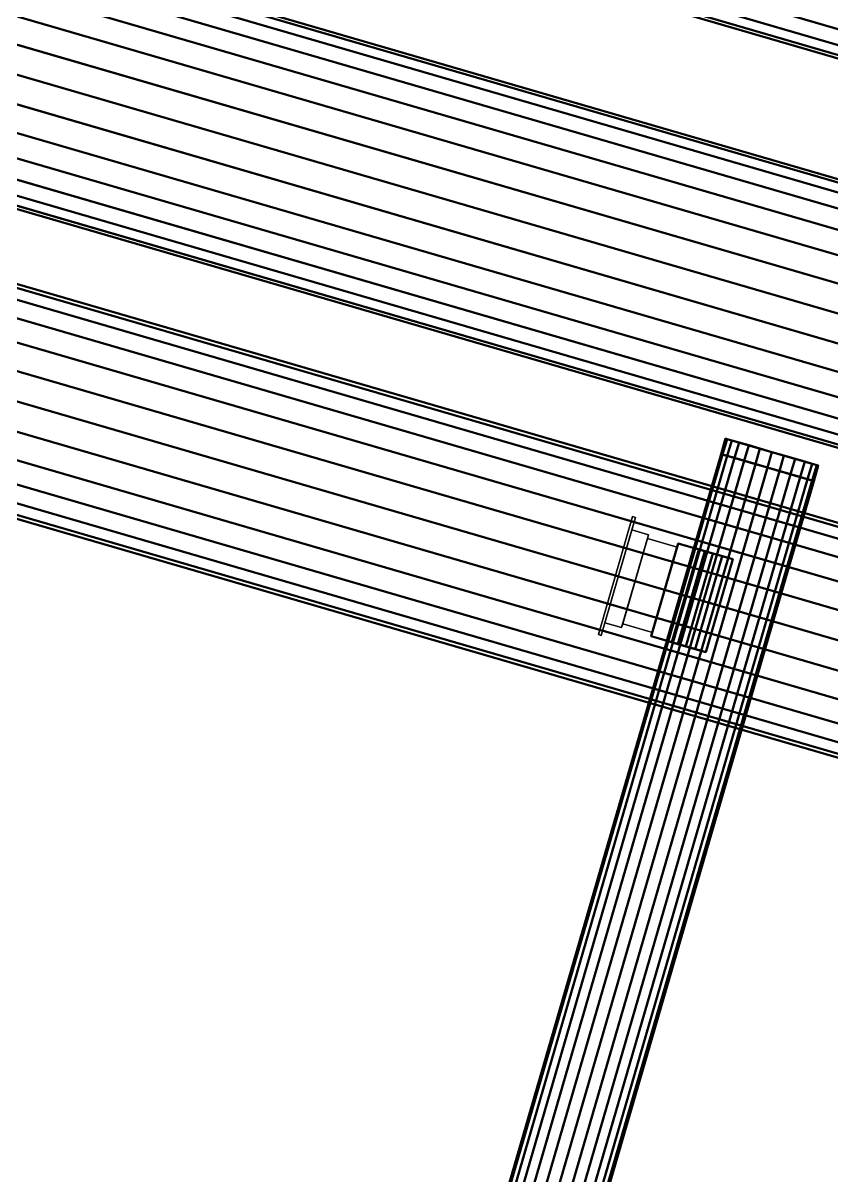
# Model space of a CAD drawing. Header units: inches. Extents: x -1654 to 1344, y -1538 to 36.
# Drawn here: x 78.5 to 128.7, y -491.5 to -419.9 of the extents above; entities that cross this region are included whole.
import ezdxf

# ---------------------------------------------------------------- set-up
doc = ezdxf.new("R2010")
doc.units = ezdxf.units.IN
doc.header["$MEASUREMENT"] = 0
doc.linetypes.add('Center', pattern=[1.25, 0.25, -0.1875, 0.625, -0.1875])
for name, color, linetype, lineweight in [('M-HVAC-CDFF', 3, 'Continuous', 30), ('M-HVAC-CDFF-SA', 3, 'Continuous', 30), ('M-HVAC-DUCT', 1, 'Center', 30), ('M-HVAC-DUCT-RA', 1, 'Continuous', 50), ('M-HVAC-DUCT-SA', 1, 'Continuous', 50)]:
    doc.layers.add(name, color=color, linetype=linetype, lineweight=lineweight)

# ---------------------------------------------------------------- blocks, each defined once
blk = doc.blocks.new('Supply Diffuser - Sidewall - 6 x 6-841217-_3D_')
at = {"layer": 'M-HVAC-CDFF'}
mesh = blk.add_polyface(dxfattribs=at)
corners = [(-2.75, 3, 2.75), (2.75, 3, 2.75), (2.75, 3, -2.75), (-2.75, 3, -2.75)]
mesh.append_faces([[corners[k] for k in face] for face in [(1, 2, 3, 0)]])
mesh = blk.add_polyface(dxfattribs=at)
corners = [(-2.75, 3, 2.75), (-2.75, 3, -2.75), (-2.75, 1.078125, -2.75), (-2.75, 1.078125, 2.75)]
mesh.append_faces([[corners[k] for k in face] for face in [(2, 3, 0, 1)]])
mesh = blk.add_polyface(dxfattribs=at)
corners = [(-2.75, 3, -2.75), (2.75, 3, -2.75), (2.75, 1.078125, -2.75), (-2.75, 1.078125, -2.75)]
mesh.append_faces([[corners[k] for k in face] for face in [(1, 2, 3, 0)]])
mesh = blk.add_polyface(dxfattribs=at)
corners = [(2.75, 3, 2.75), (-2.75, 3, 2.75), (-2.75, 1.078125, 2.75), (2.75, 1.078125, 2.75)]
mesh.append_faces([[corners[k] for k in face] for face in [(1, 2, 3, 0)]])
mesh = blk.add_polyface(dxfattribs=at)
corners = [(2.75, 3, -2.75), (2.75, 3, 2.75), (2.75, 1.078125, 2.75), (2.75, 1.078125, -2.75)]
mesh.append_faces([[corners[k] for k in face] for face in [(2, 3, 0, 1)]])
mesh = blk.add_polyface(dxfattribs=at)
corners = [(-3, 1.078125, 3), (3, 1.078125, 3), (3, 1.078125, -3), (-3, 1.078125, -3), (-2.75, 1.078125, 2.75), (-2.75, 1.078125, -2.75), (2.75, 1.078125, -2.75), (2.75, 1.078125, 2.75)]
mesh.append_faces([[corners[k] for k in face] for face in [(3, 5, 6, 2), (2, 6, 7, 1)]], dxfattribs={"vtx0": -1, "vtx2": -1})
mesh.append_faces([[corners[k] for k in face] for face in [(4, 5, 3, 0), (7, 4, 0, 1)]], dxfattribs={"vtx1": -1, "vtx3": -1})
mesh = blk.add_polyface(dxfattribs=at)
corners = [(-3, 1.078125, 3), (-3, 1.078125, -3), (-3, 0, -3), (-3, 0, 3)]
mesh.append_faces([[corners[k] for k in face] for face in [(2, 3, 0, 1)]])
mesh = blk.add_polyface(dxfattribs=at)
corners = [(-3, 1.078125, -3), (3, 1.078125, -3), (3, 0, -3), (-3, 0, -3)]
mesh.append_faces([[corners[k] for k in face] for face in [(2, 3, 0, 1)]])
mesh = blk.add_polyface(dxfattribs=at)
corners = [(3, 1.078125, 3), (-3, 1.078125, 3), (-3, 0, 3), (3, 0, 3)]
mesh.append_faces([[corners[k] for k in face] for face in [(2, 3, 0, 1)]])
mesh = blk.add_polyface(dxfattribs=at)
corners = [(3, 1.078125, -3), (3, 1.078125, 3), (3, 0, 3), (3, 0, -3)]
mesh.append_faces([[corners[k] for k in face] for face in [(2, 3, 0, 1)]])
mesh = blk.add_polyface(dxfattribs=at)
corners = [(3.8125, 0, 3.8125), (3.8125, 0, -3.8125), (-3.8125, 0, -3.8125), (-3.8125, 0, 3.8125), (-3, 0, 3), (-3, 0, -3), (3, 0, -3), (3, 0, 3)]
mesh.append_faces([[corners[k] for k in face] for face in [(3, 4, 5, 2), (2, 5, 6, 1)]], dxfattribs={"vtx0": -1, "vtx2": -1})
mesh.append_faces([[corners[k] for k in face] for face in [(7, 4, 3, 0), (6, 7, 0, 1)]], dxfattribs={"vtx1": -1, "vtx3": -1})
mesh = blk.add_polyface(dxfattribs=at)
corners = [(-3.8125, -0.1875, 3.8125), (3.8125, -0.1875, 3.8125), (3.8125, 0, 3.8125), (-3.8125, 0, 3.8125)]
mesh.append_faces([[corners[k] for k in face] for face in [(0, 1, 2, 3)]])
mesh = blk.add_polyface(dxfattribs=at)
corners = [(-3.8125, -0.1875, -3.8125), (-3.8125, -0.1875, 3.8125), (-3.8125, 0, 3.8125), (-3.8125, 0, -3.8125)]
mesh.append_faces([[corners[k] for k in face] for face in [(0, 1, 2, 3)]])
mesh = blk.add_polyface(dxfattribs=at)
corners = [(3.8125, -0.1875, -3.8125), (-3.8125, -0.1875, -3.8125), (-3.8125, 0, -3.8125), (3.8125, 0, -3.8125)]
mesh.append_faces([[corners[k] for k in face] for face in [(0, 1, 2, 3)]])
mesh = blk.add_polyface(dxfattribs=at)
corners = [(3.8125, -0.1875, 3.8125), (-3.8125, -0.1875, 3.8125), (-3.8125, -0.1875, -3.8125), (3.8125, -0.1875, -3.8125)]
mesh.append_faces([[corners[k] for k in face] for face in [(2, 3, 0, 1)]])
mesh = blk.add_polyface(dxfattribs=at)
corners = [(3.8125, -0.1875, 3.8125), (3.8125, -0.1875, -3.8125), (3.8125, 0, -3.8125), (3.8125, 0, 3.8125)]
mesh.append_faces([[corners[k] for k in face] for face in [(0, 1, 2, 3)]])
blk = doc.blocks.new('Rectangular Takeoff - Standard-900570-_3D_')
at = {"layer": 'M-HVAC-DUCT', "color": 8, "linetype": 'Continuous', "lineweight": 50}
mesh = blk.add_polyface(dxfattribs=at)
corners = [(-2.52, -3, 3), (-2.52, 3, 3), (-2.52, 3, -3), (-2.52, -3, -3)]
mesh.append_faces([[corners[k] for k in face] for face in [(2, 3, 0, 1)]], dxfattribs={"color": 8})
mesh = blk.add_polyface(dxfattribs=at)
corners = [(-2.52, 3, -3), (1, 3, -3), (1, -3, -3), (-2.52, -3, -3)]
mesh.append_faces([[corners[k] for k in face] for face in [(3, 0, 1, 2)]], dxfattribs={"color": 8})
mesh = blk.add_polyface(dxfattribs=at)
corners = [(-2.52, 3, 3), (1, 3, 3), (1, 3, -3), (-2.52, 3, -3)]
mesh.append_faces([[corners[k] for k in face] for face in [(2, 3, 0, 1)]], dxfattribs={"color": 8})
mesh = blk.add_polyface(dxfattribs=at)
corners = [(1, -3, 3), (1, 3, 3), (-2.52, 3, 3), (-2.52, -3, 3)]
mesh.append_faces([[corners[k] for k in face] for face in [(1, 2, 3, 0)]], dxfattribs={"color": 8})
mesh = blk.add_polyface(dxfattribs=at)
corners = [(1, -3, 3), (1, -3, -3), (1, 3, -3), (1, 3, 3)]
mesh.append_faces([[corners[k] for k in face] for face in [(3, 0, 1, 2)]], dxfattribs={"color": 8})
mesh = blk.add_polyface(dxfattribs=at)
corners = [(-2.52, -3, -3), (1, -3, -3), (1, -3, 3), (-2.52, -3, 3)]
mesh.append_faces([[corners[k] for k in face] for face in [(3, 0, 1, 2)]], dxfattribs={"color": 8})
blk = doc.blocks.new('Round Endcap - Standard-900409-_3D_')
at = {"layer": 'M-HVAC-DUCT', "color": 8, "linetype": 'Continuous', "lineweight": 50}
mesh = blk.add_polyface(dxfattribs=at)
corners = [(0, 0, 3), (0, 0.776, 2.898), (0, 1.5, 2.598), (0, 2.121, 2.121), (0, 2.598, 1.5), (0, 2.898, 0.776), (0, 3), (0, 2.898, -0.776), (0, 2.598, -1.5), (0, 2.121, -2.121), (0, 1.5, -2.598), (0, 0.776, -2.898), (0, 0, -3), (0, -0.776, -2.898), (0, -1.5, -2.598), (0, -2.121, -2.121), (0, -2.598, -1.5), (0, -2.898, -0.776), (0, -3), (0, -2.898, 0.776), (0, -2.598, 1.5), (0, -2.121, 2.121), (0, -1.5, 2.598), (0, -0.776, 2.898)]
mesh.append_faces([[corners[k] for k in face] for face in [(17, 14, 15, 16)]], dxfattribs={"vtx0": -1, "color": 8})
mesh.append_faces([[corners[k] for k in face] for face in [(5, 7, 8, 4)]], dxfattribs={"vtx0": -1, "vtx2": -1, "color": 8})
mesh.append_faces([[corners[k] for k in face] for face in [(4, 8, 9, 10), (12, 1, 2, 3), (12, 19, 20, 21), (12, 21, 22, 23)]], dxfattribs={"vtx0": -1, "vtx3": -1, "color": 8})
mesh.append_faces([[corners[k] for k in face] for face in [(11, 12, 4, 10), (18, 19, 12, 17), (3, 4, 12), (0, 1, 12, 23)]], dxfattribs={"vtx1": -1, "vtx2": -1, "color": 8})
mesh.append_faces([[corners[k] for k in face] for face in [(5, 6, 7)]], dxfattribs={"vtx2": -1, "color": 8})
mesh.append_faces([[corners[k] for k in face] for face in [(12, 13, 14, 17)]], dxfattribs={"vtx2": -1, "vtx3": -1, "color": 8})
mesh = blk.add_polyface(dxfattribs=at)
corners = [(0, 3), (0, 2.898, 0.776), (0, 2.598, 1.5), (0, 2.121, 2.121), (0, 1.5, 2.598), (0, 0.776, 2.898), (0, 0, 3), (1, 0, 3), (1, 0.776, 2.898), (1, 1.5, 2.598), (1, 2.121, 2.121), (1, 2.598, 1.5), (1, 2.898, 0.776), (1, 3)]
mesh.append_faces([[corners[k] for k in face] for face in [(1, 12, 13, 0)]], dxfattribs={"vtx0": -1, "color": 8})
mesh.append_faces([[corners[k] for k in face] for face in [(5, 8, 9, 4), (10, 3, 4, 9), (2, 11, 12, 1), (11, 2, 3, 10)]], dxfattribs={"vtx0": -1, "vtx2": -1, "color": 8})
mesh.append_faces([[corners[k] for k in face] for face in [(6, 7, 8, 5)]], dxfattribs={"vtx2": -1, "color": 8})
mesh = blk.add_polyface(dxfattribs=at)
corners = [(0, 0, -3), (0, 0.776, -2.898), (0, 1.5, -2.598), (0, 2.121, -2.121), (0, 2.598, -1.5), (0, 2.898, -0.776), (0, 3), (1, 3), (1, 2.898, -0.776), (1, 2.598, -1.5), (1, 2.121, -2.121), (1, 1.5, -2.598), (1, 0.776, -2.898), (1, 0, -3)]
mesh.append_faces([[corners[k] for k in face] for face in [(5, 8, 9, 4), (10, 3, 4, 9), (2, 11, 12, 1), (11, 2, 3, 10)]], dxfattribs={"vtx0": -1, "vtx2": -1, "color": 8})
mesh.append_faces([[corners[k] for k in face] for face in [(6, 7, 8, 5)]], dxfattribs={"vtx2": -1, "color": 8})
mesh.append_faces([[corners[k] for k in face] for face in [(12, 13, 0, 1)]], dxfattribs={"vtx3": -1, "color": 8})
mesh = blk.add_polyface(dxfattribs=at)
corners = [(1, 0, 3), (1, -0.776, 2.898), (1, -1.5, 2.598), (1, -2.121, 2.121), (1, -2.598, 1.5), (1, -2.898, 0.776), (1, -3), (1, -2.898, -0.776), (1, -2.598, -1.5), (1, -2.121, -2.121), (1, -1.5, -2.598), (1, -0.776, -2.898), (1, 0, -3), (1, 0.776, -2.898), (1, 1.5, -2.598), (1, 2.121, -2.121), (1, 2.598, -1.5), (1, 2.898, -0.776), (1, 3), (1, 2.898, 0.776), (1, 2.598, 1.5), (1, 2.121, 2.121), (1, 1.5, 2.598), (1, 0.776, 2.898)]
mesh.append_faces([[corners[k] for k in face] for face in [(20, 12, 13, 14), (12, 5, 6, 7), (12, 20, 21, 22), (12, 22, 23, 0)]], dxfattribs={"vtx0": -1, "vtx3": -1, "color": 8})
mesh.append_faces([[corners[k] for k in face] for face in [(9, 10, 7, 8), (18, 19, 17)]], dxfattribs={"vtx1": -1, "color": 8})
mesh.append_faces([[corners[k] for k in face] for face in [(15, 16, 20, 14), (4, 5, 12, 3), (2, 3, 12, 1), (0, 1, 12)]], dxfattribs={"vtx1": -1, "vtx2": -1, "color": 8})
mesh.append_faces([[corners[k] for k in face] for face in [(16, 17, 19, 20)]], dxfattribs={"vtx1": -1, "vtx3": -1, "color": 8})
mesh.append_faces([[corners[k] for k in face] for face in [(10, 11, 12, 7)]], dxfattribs={"vtx2": -1, "vtx3": -1, "color": 8})
mesh = blk.add_polyface(dxfattribs=at)
corners = [(0, -3), (0, -2.898, -0.776), (0, -2.598, -1.5), (0, -2.121, -2.121), (0, -1.5, -2.598), (0, -0.776, -2.898), (0, 0, -3), (1, 0, -3), (1, -0.776, -2.898), (1, -1.5, -2.598), (1, -2.121, -2.121), (1, -2.598, -1.5), (1, -2.898, -0.776), (1, -3)]
mesh.append_faces([[corners[k] for k in face] for face in [(1, 12, 13, 0)]], dxfattribs={"vtx0": -1, "color": 8})
mesh.append_faces([[corners[k] for k in face] for face in [(5, 8, 9, 4), (10, 3, 4, 9), (2, 11, 12, 1), (11, 2, 3, 10)]], dxfattribs={"vtx0": -1, "vtx2": -1, "color": 8})
mesh.append_faces([[corners[k] for k in face] for face in [(6, 7, 8, 5)]], dxfattribs={"vtx2": -1, "color": 8})
mesh = blk.add_polyface(dxfattribs=at)
corners = [(0, 0, 3), (0, -0.776, 2.898), (0, -1.5, 2.598), (0, -2.121, 2.121), (0, -2.598, 1.5), (0, -2.898, 0.776), (0, -3), (1, -3), (1, -2.898, 0.776), (1, -2.598, 1.5), (1, -2.121, 2.121), (1, -1.5, 2.598), (1, -0.776, 2.898), (1, 0, 3)]
mesh.append_faces([[corners[k] for k in face] for face in [(1, 12, 13, 0)]], dxfattribs={"vtx0": -1, "color": 8})
mesh.append_faces([[corners[k] for k in face] for face in [(5, 8, 9, 4), (10, 3, 4, 9), (2, 11, 12, 1), (11, 2, 3, 10)]], dxfattribs={"vtx0": -1, "vtx2": -1, "color": 8})
mesh.append_faces([[corners[k] for k in face] for face in [(6, 7, 8, 5)]], dxfattribs={"vtx2": -1, "color": 8})

msp = doc.modelspace()

# ---------------------------------------------------------------- linework, layer by layer
at = {"layer": 'M-HVAC-DUCT', "color": 5}
for p, q in [((217.678, -463.725, 1332), (-801.034, -167.572, 1332)), ((217.678, -463.725, 1332), (-801.034, -167.572, 1332)), ((143.555, -462.444, 1326), (-239.583, -351.06, 1326)), ((143.555, -462.444, 1326), (-239.583, -351.06, 1326)), ((124.68, -447.515, 1304), (124.96, -446.555, 1304)), ((104.651, -516.413, 1304), (124.68, -447.515, 1304)), ((104.651, -516.413, 1304), (124.68, -447.515, 1304))]:
    msp.add_line(p, q, dxfattribs=at)

# ---------------------------------------------------------------- block references
at = {"layer": 'M-HVAC-CDFF-SA', "rotation": 253.7901312840829}
msp.add_blockref('Supply Diffuser - Sidewall - 6 x 6-841217-_3D_', (115.428, -454.267, 1304), dxfattribs=at)
at = {"layer": 'M-HVAC-DUCT-SA', "color": 8, "rotation": 73.79013128408342}
msp.add_blockref('Round Endcap - Standard-900409-_3D_', (124.68, -447.515, 1304), dxfattribs=at)
at = {"layer": 'M-HVAC-DUCT-SA', "color": 8, "extrusion": (0, 0, -1), "rotation": 16.20986871591659}
msp.add_blockref('Rectangular Takeoff - Standard-900570-_3D_', (-119.269, -455.384, -1304), dxfattribs=at)

# ---------------------------------------------------------------- meshes
at = {"layer": 'M-HVAC-DUCT-RA', "color": 8}
mesh = msp.add_polyface(dxfattribs=at)
corners = [(8.106, -370.302, 1314), (8.05, -370.495, 1315.78), (7.885, -371.063, 1317.471), (7.619, -371.978, 1318.988), (7.266, -373.194, 1320.255), (6.842, -374.651, 1321.208), (6.37, -376.275, 1321.799), (5.873, -377.984, 1322), (264.255, -453.099, 1322), (264.752, -451.39, 1321.799), (265.224, -449.766, 1321.208), (265.648, -448.31, 1320.255), (266.001, -447.093, 1318.988), (266.267, -446.178, 1317.471), (266.433, -445.61, 1315.78), (266.489, -445.417, 1314)]
mesh.append_faces([[corners[k] for k in face] for face in [(8, 9, 6, 7)]], dxfattribs={"vtx1": -1, "color": 8})
mesh.append_faces([[corners[k] for k in face] for face in [(9, 10, 5, 6), (10, 11, 4, 5), (3, 4, 11, 12), (12, 13, 2, 3), (13, 14, 1, 2)]], dxfattribs={"vtx1": -1, "vtx3": -1, "color": 8})
mesh.append_faces([[corners[k] for k in face] for face in [(14, 15, 0, 1)]], dxfattribs={"vtx3": -1, "color": 8})
mesh = msp.add_polyface(dxfattribs=at)
corners = [(5.873, -377.984, 1306), (6.37, -376.275, 1306.201), (6.842, -374.651, 1306.792), (7.266, -373.194, 1307.745), (7.619, -371.978, 1309.012), (7.885, -371.063, 1310.529), (8.05, -370.495, 1312.22), (8.106, -370.302, 1314), (266.489, -445.417, 1314), (266.433, -445.61, 1312.22), (266.267, -446.178, 1310.529), (266.001, -447.093, 1309.012), (265.648, -448.31, 1307.745), (265.224, -449.766, 1306.792), (264.752, -451.39, 1306.201), (264.255, -453.099, 1306)]
mesh.append_faces([[corners[k] for k in face] for face in [(8, 9, 6, 7)]], dxfattribs={"vtx1": -1, "color": 8})
mesh.append_faces([[corners[k] for k in face] for face in [(9, 10, 5, 6), (10, 11, 4, 5), (3, 4, 11, 12), (12, 13, 2, 3), (13, 14, 1, 2)]], dxfattribs={"vtx1": -1, "vtx3": -1, "color": 8})
mesh.append_faces([[corners[k] for k in face] for face in [(14, 15, 0, 1)]], dxfattribs={"vtx3": -1, "color": 8})
mesh = msp.add_polyface(dxfattribs=at)
corners = [(5.873, -377.984, 1322), (5.376, -379.693, 1321.799), (4.904, -381.317, 1321.208), (4.481, -382.774, 1320.255), (4.127, -383.99, 1318.988), (3.861, -384.905, 1317.471), (3.696, -385.473, 1315.78), (3.64, -385.666, 1314), (262.022, -460.781, 1314), (262.078, -460.589, 1315.78), (262.243, -460.02, 1317.471), (262.509, -459.105, 1318.988), (262.863, -457.889, 1320.255), (263.286, -456.432, 1321.208), (263.758, -454.809, 1321.799), (264.255, -453.099, 1322)]
mesh.append_faces([[corners[k] for k in face] for face in [(9, 10, 5, 6), (10, 11, 4, 5), (3, 4, 11, 12), (12, 13, 2, 3), (13, 14, 1, 2)]], dxfattribs={"vtx1": -1, "vtx3": -1, "color": 8})
mesh.append_faces([[corners[k] for k in face] for face in [(7, 8, 9, 6)]], dxfattribs={"vtx2": -1, "color": 8})
mesh.append_faces([[corners[k] for k in face] for face in [(14, 15, 0, 1)]], dxfattribs={"vtx3": -1, "color": 8})
mesh = msp.add_polyface(dxfattribs=at)
corners = [(3.64, -385.666, 1314), (3.696, -385.473, 1312.22), (3.861, -384.905, 1310.529), (4.127, -383.99, 1309.012), (4.481, -382.774, 1307.745), (4.904, -381.317, 1306.792), (5.376, -379.693, 1306.201), (5.873, -377.984, 1306), (264.255, -453.099, 1306), (263.758, -454.809, 1306.201), (263.286, -456.432, 1306.792), (262.863, -457.889, 1307.745), (262.509, -459.105, 1309.012), (262.243, -460.02, 1310.529), (262.078, -460.589, 1312.22), (262.022, -460.781, 1314)]
mesh.append_faces([[corners[k] for k in face] for face in [(8, 9, 6, 7)]], dxfattribs={"vtx1": -1, "color": 8})
mesh.append_faces([[corners[k] for k in face] for face in [(9, 10, 5, 6), (10, 11, 4, 5), (3, 4, 11, 12), (12, 13, 2, 3), (13, 14, 1, 2)]], dxfattribs={"vtx1": -1, "vtx3": -1, "color": 8})
mesh.append_faces([[corners[k] for k in face] for face in [(14, 15, 0, 1)]], dxfattribs={"vtx3": -1, "color": 8})
at = {"layer": 'M-HVAC-DUCT-SA', "color": 8}
mesh = msp.add_polyface(dxfattribs=at)
corners = [(217.678, -463.725, 1340), (218.175, -462.016, 1339.799), (218.647, -460.392, 1339.208), (219.07, -458.936, 1338.255), (219.424, -457.719, 1336.988), (219.69, -456.804, 1335.471), (219.855, -456.236, 1333.78), (219.911, -456.043, 1332), (-798.8, -159.89, 1332), (-798.856, -160.083, 1333.78), (-799.021, -160.651, 1335.471), (-799.287, -161.566, 1336.988), (-799.641, -162.783, 1338.255), (-800.065, -164.239, 1339.208), (-800.537, -165.863, 1339.799), (-801.034, -167.572, 1340)]
mesh.append_faces([[corners[k] for k in face] for face in [(9, 10, 5, 6), (10, 11, 4, 5), (3, 4, 11, 12), (12, 13, 2, 3), (13, 14, 1, 2)]], dxfattribs={"vtx1": -1, "vtx3": -1, "color": 8})
mesh.append_faces([[corners[k] for k in face] for face in [(7, 8, 9, 6)]], dxfattribs={"vtx2": -1, "color": 8})
mesh.append_faces([[corners[k] for k in face] for face in [(14, 15, 0, 1)]], dxfattribs={"vtx3": -1, "color": 8})
mesh = msp.add_polyface(dxfattribs=at)
corners = [(219.911, -456.043, 1332), (219.855, -456.236, 1330.22), (219.69, -456.804, 1328.529), (219.424, -457.719, 1327.012), (219.07, -458.936, 1325.745), (218.647, -460.392, 1324.792), (218.175, -462.016, 1324.201), (217.678, -463.725, 1324), (-801.034, -167.572, 1324), (-800.537, -165.863, 1324.201), (-800.065, -164.239, 1324.792), (-799.641, -162.783, 1325.745), (-799.287, -161.566, 1327.012), (-799.021, -160.651, 1328.529), (-798.856, -160.083, 1330.22), (-798.8, -159.89, 1332)]
mesh.append_faces([[corners[k] for k in face] for face in [(8, 9, 6, 7)]], dxfattribs={"vtx1": -1, "color": 8})
mesh.append_faces([[corners[k] for k in face] for face in [(9, 10, 5, 6), (10, 11, 4, 5), (3, 4, 11, 12), (12, 13, 2, 3), (13, 14, 1, 2)]], dxfattribs={"vtx1": -1, "vtx3": -1, "color": 8})
mesh.append_faces([[corners[k] for k in face] for face in [(14, 15, 0, 1)]], dxfattribs={"vtx3": -1, "color": 8})
mesh = msp.add_polyface(dxfattribs=at)
corners = [(215.444, -471.407, 1332), (215.5, -471.215, 1333.78), (215.666, -470.647, 1335.471), (215.932, -469.731, 1336.988), (216.285, -468.515, 1338.255), (216.709, -467.059, 1339.208), (217.181, -465.435, 1339.799), (217.678, -463.725, 1340), (-801.034, -167.572, 1340), (-801.53, -169.282, 1339.799), (-802.002, -170.905, 1339.208), (-802.426, -172.362, 1338.255), (-802.78, -173.578, 1336.988), (-803.046, -174.493, 1335.471), (-803.211, -175.062, 1333.78), (-803.267, -175.254, 1332)]
mesh.append_faces([[corners[k] for k in face] for face in [(8, 9, 6, 7)]], dxfattribs={"vtx1": -1, "color": 8})
mesh.append_faces([[corners[k] for k in face] for face in [(9, 10, 5, 6), (10, 11, 4, 5), (3, 4, 11, 12), (12, 13, 2, 3), (13, 14, 1, 2)]], dxfattribs={"vtx1": -1, "vtx3": -1, "color": 8})
mesh.append_faces([[corners[k] for k in face] for face in [(14, 15, 0, 1)]], dxfattribs={"vtx3": -1, "color": 8})
mesh = msp.add_polyface(dxfattribs=at)
corners = [(217.678, -463.725, 1324), (217.181, -465.435, 1324.201), (216.709, -467.059, 1324.792), (216.285, -468.515, 1325.745), (215.932, -469.731, 1327.012), (215.666, -470.647, 1328.529), (215.5, -471.215, 1330.22), (215.444, -471.407, 1332), (-803.267, -175.254, 1332), (-803.211, -175.062, 1330.22), (-803.046, -174.493, 1328.529), (-802.78, -173.578, 1327.012), (-802.426, -172.362, 1325.745), (-802.002, -170.905, 1324.792), (-801.53, -169.282, 1324.201), (-801.034, -167.572, 1324)]
mesh.append_faces([[corners[k] for k in face] for face in [(8, 9, 6, 7)]], dxfattribs={"vtx1": -1, "color": 8})
mesh.append_faces([[corners[k] for k in face] for face in [(9, 10, 5, 6), (10, 11, 4, 5), (3, 4, 11, 12), (12, 13, 2, 3), (13, 14, 1, 2)]], dxfattribs={"vtx1": -1, "vtx3": -1, "color": 8})
mesh.append_faces([[corners[k] for k in face] for face in [(14, 15, 0, 1)]], dxfattribs={"vtx3": -1, "color": 8})
mesh = msp.add_polyface(dxfattribs=at)
corners = [(143.555, -462.444, 1333), (144.061, -460.704, 1332.761), (144.532, -459.083, 1332.062), (144.937, -457.691, 1330.95), (145.248, -456.623, 1329.5), (145.443, -455.951, 1327.812), (145.509, -455.722, 1326), (-237.629, -344.339, 1326), (-237.695, -344.568, 1327.812), (-237.89, -345.239, 1329.5), (-238.201, -346.308, 1330.95), (-238.606, -347.7, 1332.062), (-239.077, -349.321, 1332.761), (-239.583, -351.06, 1333)]
mesh.append_faces([[corners[k] for k in face] for face in [(8, 9, 4, 5), (3, 4, 9, 10), (11, 12, 1, 2), (2, 3, 10, 11)]], dxfattribs={"vtx1": -1, "vtx3": -1, "color": 8})
mesh.append_faces([[corners[k] for k in face] for face in [(6, 7, 8, 5)]], dxfattribs={"vtx2": -1, "color": 8})
mesh.append_faces([[corners[k] for k in face] for face in [(12, 13, 0, 1)]], dxfattribs={"vtx3": -1, "color": 8})
mesh = msp.add_polyface(dxfattribs=at)
corners = [(145.509, -455.722, 1326), (145.443, -455.951, 1324.188), (145.248, -456.623, 1322.5), (144.937, -457.691, 1321.05), (144.532, -459.083, 1319.938), (144.061, -460.704, 1319.239), (143.555, -462.444, 1319), (-239.583, -351.06, 1319), (-239.077, -349.321, 1319.239), (-238.606, -347.7, 1319.938), (-238.201, -346.308, 1321.05), (-237.89, -345.239, 1322.5), (-237.695, -344.568, 1324.188), (-237.629, -344.339, 1326)]
mesh.append_faces([[corners[k] for k in face] for face in [(7, 8, 5, 6)]], dxfattribs={"vtx1": -1, "color": 8})
mesh.append_faces([[corners[k] for k in face] for face in [(8, 9, 4, 5), (3, 4, 9, 10), (11, 12, 1, 2), (2, 3, 10, 11)]], dxfattribs={"vtx1": -1, "vtx3": -1, "color": 8})
mesh.append_faces([[corners[k] for k in face] for face in [(12, 13, 0, 1)]], dxfattribs={"vtx3": -1, "color": 8})
mesh = msp.add_polyface(dxfattribs=at)
corners = [(141.601, -469.166, 1326), (141.668, -468.937, 1327.812), (141.863, -468.265, 1329.5), (142.174, -467.197, 1330.95), (142.578, -465.805, 1332.062), (143.05, -464.184, 1332.761), (143.555, -462.444, 1333), (-239.583, -351.06, 1333), (-240.089, -352.8, 1332.761), (-240.56, -354.421, 1332.062), (-240.965, -355.813, 1330.95), (-241.275, -356.882, 1329.5), (-241.47, -357.553, 1327.812), (-241.537, -357.782, 1326)]
mesh.append_faces([[corners[k] for k in face] for face in [(7, 8, 5, 6)]], dxfattribs={"vtx1": -1, "color": 8})
mesh.append_faces([[corners[k] for k in face] for face in [(8, 9, 4, 5), (3, 4, 9, 10), (11, 12, 1, 2), (2, 3, 10, 11)]], dxfattribs={"vtx1": -1, "vtx3": -1, "color": 8})
mesh.append_faces([[corners[k] for k in face] for face in [(12, 13, 0, 1)]], dxfattribs={"vtx3": -1, "color": 8})
mesh = msp.add_polyface(dxfattribs=at)
corners = [(143.555, -462.444, 1319), (143.05, -464.184, 1319.239), (142.578, -465.805, 1319.938), (142.174, -467.197, 1321.05), (141.863, -468.265, 1322.5), (141.668, -468.937, 1324.188), (141.601, -469.166, 1326), (-241.537, -357.782, 1326), (-241.47, -357.553, 1324.188), (-241.275, -356.882, 1322.5), (-240.965, -355.813, 1321.05), (-240.56, -354.421, 1319.938), (-240.089, -352.8, 1319.239), (-239.583, -351.06, 1319)]
mesh.append_faces([[corners[k] for k in face] for face in [(7, 8, 5, 6)]], dxfattribs={"vtx1": -1, "color": 8})
mesh.append_faces([[corners[k] for k in face] for face in [(8, 9, 4, 5), (3, 4, 9, 10), (11, 12, 1, 2), (2, 3, 10, 11)]], dxfattribs={"vtx1": -1, "vtx3": -1, "color": 8})
mesh.append_faces([[corners[k] for k in face] for face in [(12, 13, 0, 1)]], dxfattribs={"vtx3": -1, "color": 8})
mesh = msp.add_polyface(dxfattribs=at)
corners = [(101.77, -515.575, 1304), (101.868, -515.604, 1304.776), (102.156, -515.687, 1305.5), (102.614, -515.82, 1306.121), (103.211, -515.994, 1306.598), (103.905, -516.196, 1306.898), (104.651, -516.413, 1307), (124.68, -447.515, 1307), (123.935, -447.298, 1306.898), (123.24, -447.096, 1306.598), (122.643, -446.923, 1306.121), (122.186, -446.79, 1305.5), (121.898, -446.706, 1304.776), (121.8, -446.677, 1304)]
mesh.append_faces([[corners[k] for k in face] for face in [(7, 8, 5, 6)]], dxfattribs={"vtx1": -1, "color": 8})
mesh.append_faces([[corners[k] for k in face] for face in [(8, 9, 4, 5), (3, 4, 9, 10), (11, 12, 1, 2), (2, 3, 10, 11)]], dxfattribs={"vtx1": -1, "vtx3": -1, "color": 8})
mesh.append_faces([[corners[k] for k in face] for face in [(12, 13, 0, 1)]], dxfattribs={"vtx3": -1, "color": 8})
mesh = msp.add_polyface(dxfattribs=at)
corners = [(104.651, -516.413, 1301), (103.905, -516.196, 1301.102), (103.211, -515.994, 1301.402), (102.614, -515.82, 1301.879), (102.156, -515.687, 1302.5), (101.868, -515.604, 1303.224), (101.77, -515.575, 1304), (121.8, -446.677, 1304), (121.898, -446.706, 1303.224), (122.186, -446.79, 1302.5), (122.643, -446.923, 1301.879), (123.24, -447.096, 1301.402), (123.935, -447.298, 1301.102), (124.68, -447.515, 1301)]
mesh.append_faces([[corners[k] for k in face] for face in [(7, 8, 5, 6)]], dxfattribs={"vtx1": -1, "color": 8})
mesh.append_faces([[corners[k] for k in face] for face in [(8, 9, 4, 5), (3, 4, 9, 10), (11, 12, 1, 2), (2, 3, 10, 11)]], dxfattribs={"vtx1": -1, "vtx3": -1, "color": 8})
mesh.append_faces([[corners[k] for k in face] for face in [(12, 13, 0, 1)]], dxfattribs={"vtx3": -1, "color": 8})
mesh = msp.add_polyface(dxfattribs=at)
corners = [(127.561, -448.352, 1304), (127.463, -448.324, 1303.224), (127.175, -448.24, 1302.5), (126.717, -448.107, 1301.879), (126.121, -447.934, 1301.402), (125.426, -447.732, 1301.102), (124.68, -447.515, 1301), (123.935, -447.298, 1301.102), (123.24, -447.096, 1301.402), (122.643, -446.923, 1301.879), (122.186, -446.79, 1302.5), (121.898, -446.706, 1303.224), (121.8, -446.677, 1304), (121.898, -446.706, 1304.776), (122.186, -446.79, 1305.5), (122.643, -446.923, 1306.121), (123.24, -447.096, 1306.598), (123.935, -447.298, 1306.898), (124.68, -447.515, 1307), (125.426, -447.732, 1306.898), (126.121, -447.934, 1306.598), (126.717, -448.107, 1306.121), (127.175, -448.24, 1305.5), (127.463, -448.324, 1304.776)]
mesh.append_faces([[corners[k] for k in face] for face in [(10, 8, 9), (6, 4, 5), (22, 20, 21)]], dxfattribs={"vtx0": -1, "color": 8})
mesh.append_faces([[corners[k] for k in face] for face in [(16, 12, 14, 15)]], dxfattribs={"vtx0": -1, "vtx1": -1, "color": 8})
mesh.append_faces([[corners[k] for k in face] for face in [(4, 20, 0)]], dxfattribs={"vtx0": -1, "vtx1": -1, "vtx2": -1, "color": 8})
mesh.append_faces([[corners[k] for k in face] for face in [(16, 4, 8, 12), (20, 4, 16, 18)]], dxfattribs={"vtx0": -1, "vtx1": -1, "vtx2": -1, "vtx3": -1, "color": 8})
mesh.append_faces([[corners[k] for k in face] for face in [(1, 2, 0)]], dxfattribs={"vtx1": -1, "color": 8})
mesh.append_faces([[corners[k] for k in face] for face in [(16, 17, 18), (18, 19, 20), (12, 13, 14)]], dxfattribs={"vtx2": -1, "color": 8})
mesh.append_faces([[corners[k] for k in face] for face in [(6, 7, 8, 4), (10, 11, 12, 8), (2, 3, 4, 0), (22, 23, 0, 20)]], dxfattribs={"vtx2": -1, "vtx3": -1, "color": 8})
mesh = msp.add_polyface(dxfattribs=at)
corners = [(104.651, -516.413, 1307), (105.397, -516.629, 1306.898), (106.091, -516.831, 1306.598), (106.688, -517.005, 1306.121), (107.146, -517.138, 1305.5), (107.434, -517.221, 1304.776), (107.532, -517.25, 1304), (127.561, -448.352, 1304), (127.463, -448.324, 1304.776), (127.175, -448.24, 1305.5), (126.717, -448.107, 1306.121), (126.121, -447.934, 1306.598), (125.426, -447.732, 1306.898), (124.68, -447.515, 1307)]
mesh.append_faces([[corners[k] for k in face] for face in [(8, 9, 4, 5), (3, 4, 9, 10), (11, 12, 1, 2), (2, 3, 10, 11)]], dxfattribs={"vtx1": -1, "vtx3": -1, "color": 8})
mesh.append_faces([[corners[k] for k in face] for face in [(6, 7, 8, 5)]], dxfattribs={"vtx2": -1, "color": 8})
mesh.append_faces([[corners[k] for k in face] for face in [(12, 13, 0, 1)]], dxfattribs={"vtx3": -1, "color": 8})
mesh = msp.add_polyface(dxfattribs=at)
corners = [(107.532, -517.25, 1304), (107.434, -517.221, 1303.224), (107.146, -517.138, 1302.5), (106.688, -517.005, 1301.879), (106.091, -516.831, 1301.402), (105.397, -516.629, 1301.102), (104.651, -516.413, 1301), (124.68, -447.515, 1301), (125.426, -447.732, 1301.102), (126.121, -447.934, 1301.402), (126.717, -448.107, 1301.879), (127.175, -448.24, 1302.5), (127.463, -448.324, 1303.224), (127.561, -448.352, 1304)]
mesh.append_faces([[corners[k] for k in face] for face in [(7, 8, 5, 6)]], dxfattribs={"vtx1": -1, "color": 8})
mesh.append_faces([[corners[k] for k in face] for face in [(8, 9, 4, 5), (3, 4, 9, 10), (11, 12, 1, 2), (2, 3, 10, 11)]], dxfattribs={"vtx1": -1, "vtx3": -1, "color": 8})
mesh.append_faces([[corners[k] for k in face] for face in [(12, 13, 0, 1)]], dxfattribs={"vtx3": -1, "color": 8})
mesh = msp.add_polyface(dxfattribs=at)
corners = [(120.106, -452.503, 1304), (118.431, -458.264, 1304), (118.51, -458.287, 1304.699), (118.744, -458.355, 1305.359), (119.118, -458.464, 1305.944), (119.613, -458.608, 1306.423), (120.202, -458.779, 1306.768), (120.851, -458.968, 1306.961), (122.526, -453.206, 1306.961), (121.876, -453.017, 1306.768), (121.288, -452.846, 1306.423), (120.793, -452.702, 1305.944), (120.419, -452.594, 1305.359), (120.185, -452.526, 1304.699)]
mesh.append_faces([[corners[k] for k in face] for face in [(8, 9, 6, 7)]], dxfattribs={"vtx1": -1, "color": 8})
mesh.append_faces([[corners[k] for k in face] for face in [(9, 10, 5, 6), (4, 5, 10, 11), (12, 13, 2, 3), (3, 4, 11, 12)]], dxfattribs={"vtx1": -1, "vtx3": -1, "color": 8})
mesh.append_faces([[corners[k] for k in face] for face in [(13, 0, 1, 2)]], dxfattribs={"vtx3": -1, "color": 8})
mesh = msp.add_polyface(dxfattribs=at)
corners = [(118.431, -458.264, 1304), (120.106, -452.503, 1304), (120.185, -452.526, 1303.301), (120.419, -452.594, 1302.641), (120.793, -452.702, 1302.056), (121.288, -452.846, 1301.577), (121.876, -453.017, 1301.232), (122.526, -453.206, 1301.039), (120.851, -458.968, 1301.039), (120.202, -458.779, 1301.232), (119.613, -458.608, 1301.577), (119.118, -458.464, 1302.056), (118.744, -458.355, 1302.641), (118.51, -458.287, 1303.301)]
mesh.append_faces([[corners[k] for k in face] for face in [(1, 2, 13, 0)]], dxfattribs={"vtx1": -1, "color": 8})
mesh.append_faces([[corners[k] for k in face] for face in [(2, 3, 12, 13), (11, 12, 3, 4), (5, 6, 9, 10), (10, 11, 4, 5)]], dxfattribs={"vtx1": -1, "vtx3": -1, "color": 8})
mesh.append_faces([[corners[k] for k in face] for face in [(6, 7, 8, 9)]], dxfattribs={"vtx3": -1, "color": 8})
mesh = msp.add_polyface(dxfattribs=at)
corners = [(122.526, -453.206, 1306.961), (122.526, -453.206, 1301.039), (121.876, -453.017, 1301.232), (121.288, -452.846, 1301.577), (120.793, -452.702, 1302.056), (120.419, -452.594, 1302.641), (120.185, -452.526, 1303.301), (120.106, -452.503, 1304), (120.185, -452.526, 1304.699), (120.419, -452.594, 1305.359), (120.793, -452.702, 1305.944), (121.288, -452.846, 1306.423), (121.876, -453.017, 1306.768)]
mesh.append_faces([[corners[k] for k in face] for face in [(11, 9, 10)]], dxfattribs={"vtx0": -1, "color": 8})
mesh.append_faces([[corners[k] for k in face] for face in [(11, 1, 5, 7)]], dxfattribs={"vtx0": -1, "vtx1": -1, "vtx2": -1, "vtx3": -1, "color": 8})
mesh.append_faces([[corners[k] for k in face] for face in [(4, 5, 3)]], dxfattribs={"vtx1": -1, "color": 8})
mesh.append_faces([[corners[k] for k in face] for face in [(8, 9, 11, 7)]], dxfattribs={"vtx1": -1, "vtx2": -1, "color": 8})
mesh.append_faces([[corners[k] for k in face] for face in [(5, 6, 7)]], dxfattribs={"vtx2": -1, "color": 8})
mesh.append_faces([[corners[k] for k in face] for face in [(1, 2, 3, 5)]], dxfattribs={"vtx2": -1, "vtx3": -1, "color": 8})
mesh.append_faces([[corners[k] for k in face] for face in [(11, 12, 0, 1)]], dxfattribs={"vtx3": -1, "color": 8})
mesh = msp.add_polyface(dxfattribs=at)
corners = [(122.526, -453.206, 1301.039), (122.526, -453.206, 1306.961), (120.851, -458.968, 1306.961), (120.851, -458.968, 1301.039)]
mesh.append_faces([[corners[k] for k in face] for face in [(0, 1, 2, 3)]], dxfattribs={"color": 8})
mesh = msp.add_polyface(dxfattribs=at)
corners = [(120.851, -458.968, 1301.039), (120.851, -458.968, 1306.961), (120.202, -458.779, 1306.768), (119.613, -458.608, 1306.423), (119.118, -458.464, 1305.944), (118.744, -458.355, 1305.359), (118.51, -458.287, 1304.699), (118.431, -458.264, 1304), (118.51, -458.287, 1303.301), (118.744, -458.355, 1302.641), (119.118, -458.464, 1302.056), (119.613, -458.608, 1301.577), (120.202, -458.779, 1301.232)]
mesh.append_faces([[corners[k] for k in face] for face in [(11, 9, 10)]], dxfattribs={"vtx0": -1, "color": 8})
mesh.append_faces([[corners[k] for k in face] for face in [(11, 1, 5, 7)]], dxfattribs={"vtx0": -1, "vtx1": -1, "vtx2": -1, "vtx3": -1, "color": 8})
mesh.append_faces([[corners[k] for k in face] for face in [(4, 5, 3)]], dxfattribs={"vtx1": -1, "color": 8})
mesh.append_faces([[corners[k] for k in face] for face in [(8, 9, 11, 7)]], dxfattribs={"vtx1": -1, "vtx2": -1, "color": 8})
mesh.append_faces([[corners[k] for k in face] for face in [(5, 6, 7)]], dxfattribs={"vtx2": -1, "color": 8})
mesh.append_faces([[corners[k] for k in face] for face in [(1, 2, 3, 5)]], dxfattribs={"vtx2": -1, "vtx3": -1, "color": 8})
mesh.append_faces([[corners[k] for k in face] for face in [(11, 12, 0, 1)]], dxfattribs={"vtx3": -1, "color": 8})

doc.saveas('drawing.dxf')
